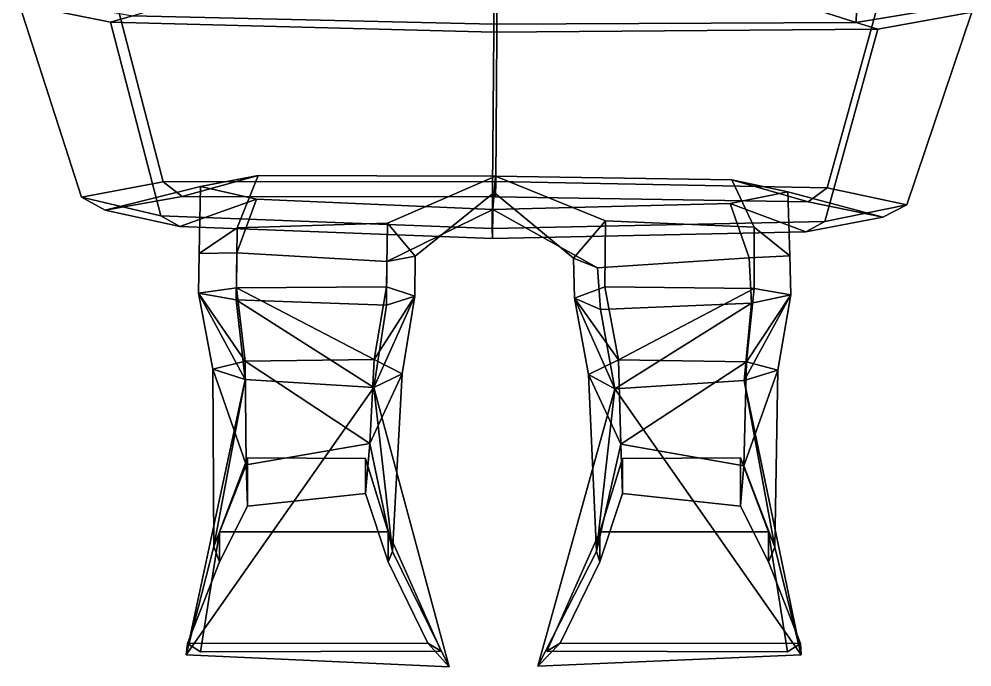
# Model space of a CAD drawing. Extents: x -203 to 181, y -157 to 383.
# Drawn here: x -134.6 to 131.7, y -157.2 to 23.8 of the extents above; entities that cross this region are included whole.
import ezdxf

# ---------------------------------------------------------------- set-up
doc = ezdxf.new("R2010")
doc.units = 0

msp = doc.modelspace()

# ---------------------------------------------------------------- linework, layer by layer
for points in [[(99.349457, 22.885437, -79.765739), (-1.802257, 55.089096, -101.603828), (100.272369, 56.500549, -67.319336)], [(124.056709, 26.970901, -0.505568), (99.349457, 22.885437, -79.765739), (100.272369, 56.500549, -67.319336)], [(-102.937988, 24.697174, -78.813446), (-1.802257, 55.089096, -101.603828), (-1.912018, 22.422775, -109.450211)], [(99.349457, 22.885437, -79.765739), (-1.912018, 22.422775, -109.450211), (-1.802257, 55.089096, -101.603828)], [(-108.39328, 32.415955, 84.145912), (-134.64267, 28.114243, 0.652642), (-117.19912, -25.989883, -2.171397), (-94.329811, -21.657898, 81.337791)], [(-1.407457, -21.561417, 114.914276), (-1.01202, 33.345947, 117.703278), (-108.39328, 32.415955, 84.145912), (-94.329811, -21.657898, 81.337791)], [(-1.407457, -21.561417, 114.914276), (91.254913, -23.320038, 80.464127), (106.095375, 30.494949, 83.136185), (-1.01202, 33.345947, 117.703278)], [(106.095375, 30.494949, 83.136185), (91.254913, -23.320038, 80.464127), (113.453445, -28.055664, -3.257223), (131.673996, 25.72905, -0.601077)], [(-109.093872, 22.945145, -90.520805), (-134.64267, 28.114243, 0.652642), (-127.008469, 29.219498, 0.676353), (-102.937988, 24.697174, -78.813446)], [(-117.19912, -25.989883, -2.171397), (-134.64267, 28.114243, 0.652642), (-109.093872, 22.945145, -90.520805), (-95.030411, -31.128708, -93.328934)], [(105.394775, 21.024139, -91.53054), (99.349457, 22.885437, -79.765739), (124.056709, 26.970901, -0.505568), (131.673996, 25.72905, -0.601077)], [(-109.093872, 22.945145, -90.520805), (-102.937988, 24.697174, -78.813446), (-1.912018, 22.422775, -109.450211), (-1.985606, 20.187347, -125.084114)], [(113.453445, -28.055664, -3.257223), (90.554314, -32.790848, -94.202599), (105.394775, 21.024139, -91.53054), (131.673996, 25.72905, -0.601077)], [(-95.030411, -31.128708, -93.328934), (-109.093872, 22.945145, -90.520805), (-1.985606, 20.187347, -125.084114), (-2.381288, -34.725845, -127.872475)], [(105.394775, 21.024139, -91.53054), (-1.985606, 20.187347, -125.084114), (-1.912018, 22.422775, -109.450211), (99.349457, 22.885437, -79.765739)], [(90.554314, -32.790848, -94.202599), (-2.381288, -34.725845, -127.872475), (-1.985606, 20.187347, -125.084114), (105.394775, 21.024139, -91.53054)], [(-89.084343, -25.721664, 72.714066), (-110.593681, -29.609085, -2.383433), (-83.894585, -23.001999, -2.161162), (-67.777245, -19.905334, 57.497375)], [(-1.482802, -25.821426, 102.395538), (-89.084343, -25.721664, 72.714066), (-67.777245, -19.905334, 57.497375), (-1.517911, -20.062408, 81.593399)], [(-67.777245, -19.905334, 57.497375), (-83.894585, -23.001999, -2.161162), (-84.346107, -41.657578, -2.905282), (-73.654823, -34.515854, 37.066048)], [(-1.517911, -20.062408, 81.593399), (-67.777245, -19.905334, 57.497375), (-73.654823, -34.515854, 37.066048), (-31.666639, -33.183594, 59.191837)], [(-1.857092, -24.647507, -2.968056), (-1.517911, -20.062408, 81.593399), (-31.666639, -33.183594, 59.191837), (-23.905722, -42.444717, -3.017342)], [(20.327559, -42.956268, -2.646731), (29.254499, -32.517502, 59.333981), (-1.517911, -20.062408, 81.593399), (-1.857092, -24.647507, -2.968056)], [(-1.517911, -20.062408, 81.593399), (29.254499, -32.517502, 59.333981), (70.815468, -34.37011, 36.350037), (64.55809, -21.090561, 56.87439)], [(-1.482802, -25.821426, 102.395538), (-1.517911, -20.062408, 81.593399), (64.55809, -21.090561, 56.87439), (85.890633, -27.28878, 71.89035)], [(64.55809, -21.090561, 56.87439), (70.815468, -34.37011, 36.350037), (80.754135, -42.29982, -3.771492), (80.196243, -24.471634, -2.93364)], [(85.890633, -27.28878, 71.89035), (64.55809, -21.090561, 56.87439), (80.196243, -24.471634, -2.93364), (106.796722, -31.556084, -3.406826)], [(-94.329811, -21.657898, 81.337791), (-117.19912, -25.989883, -2.171397), (-110.593681, -29.609085, -2.383433), (-89.084343, -25.721664, 72.714066)], [(-110.593681, -29.609085, -2.383433), (-89.704346, -34.102905, -81.858253), (-68.267159, -26.528046, -64.642876), (-83.894585, -23.001999, -2.161162)], [(-1.407457, -21.561417, 114.914276), (-94.329811, -21.657898, 81.337791), (-89.084343, -25.721664, 72.714066), (-1.482802, -25.821426, 102.395538)], [(-83.894585, -23.001999, -2.161162), (-68.267159, -26.528046, -64.642876), (-73.77726, -41.493759, -45.404381), (-84.346107, -41.657578, -2.905282)], [(-1.407457, -21.561417, 114.914276), (-1.482802, -25.821426, 102.395538), (85.890633, -27.28878, 71.89035), (91.254913, -23.320038, 80.464127)], [(91.254913, -23.320038, 80.464127), (85.890633, -27.28878, 71.89035), (106.796722, -31.556084, -3.406826), (113.453445, -28.055664, -3.257223)], [(-117.19912, -25.989883, -2.171397), (-95.030411, -31.128708, -93.328934), (-89.704346, -34.102905, -81.858253), (-110.593681, -29.609085, -2.383433)], [(-89.704346, -34.102905, -81.858253), (-2.344599, -37.471367, -112.459999), (-2.209864, -29.416351, -90.918175), (-68.267159, -26.528046, -64.642876)], [(-68.267159, -26.528046, -64.642876), (-2.209864, -29.416351, -90.918175), (-31.855011, -43.918823, -67.685745), (-73.77726, -41.493759, -45.404381)], [(-2.209864, -29.416351, -90.918175), (-1.857092, -24.647507, -2.968056), (-23.905722, -42.444717, -3.017342), (-31.855011, -43.918823, -67.685745)], [(20.327559, -42.956268, -2.646731), (-1.857092, -24.647507, -2.968056), (-2.209864, -29.416351, -90.918175), (27.056374, -45.707764, -67.541328)], [(80.196243, -24.471634, -2.93364), (80.754135, -42.29982, -3.771492), (69.386688, -42.943787, -46.118912), (64.068176, -27.713272, -65.265862)], [(106.796722, -31.556084, -3.406826), (80.196243, -24.471634, -2.93364), (64.068176, -27.713272, -65.265862), (85.27063, -35.670029, -82.681976)], [(85.27063, -35.670029, -82.681976), (64.068176, -27.713272, -65.265862), (-2.209864, -29.416351, -90.918175), (-2.344599, -37.471367, -112.459999)], [(64.068176, -27.713272, -65.265862), (69.386688, -42.943787, -46.118912), (27.056374, -45.707764, -67.541328), (-2.209864, -29.416351, -90.918175)], [(113.453445, -28.055664, -3.257223), (106.796722, -31.556084, -3.406826), (85.27063, -35.670029, -82.681976), (90.554314, -32.790848, -94.202599)], [(-95.030411, -31.128708, -93.328934), (-2.381288, -34.725845, -127.872475), (-2.344599, -37.471367, -112.459999), (-89.704346, -34.102905, -81.858253)], [(-73.909668, -51.278076, 12.580373), (-73.654823, -34.515854, 37.066048), (-84.346107, -41.657578, -2.905282), (-84.510841, -52.751457, -4.571572)], [(-31.948778, -50.976639, 22.093254), (-31.666639, -33.183594, 59.191837), (-73.654823, -34.515854, 37.066048), (-73.909668, -51.278076, 12.580373)], [(-31.948778, -50.976639, 22.093254), (-24.071146, -53.620529, -4.626139), (-23.905722, -42.444717, -3.017342), (-31.666639, -33.183594, 59.191837)], [(90.554314, -32.790848, -94.202599), (85.27063, -35.670029, -82.681976), (-2.344599, -37.471367, -112.459999), (-2.381288, -34.725845, -127.872475)], [(29.03385, -50.985046, 22.600311), (29.254499, -32.517502, 59.333981), (20.327559, -42.956268, -2.646731), (20.58972, -54.218407, -3.934748)], [(29.03385, -50.985046, 22.600311), (70.779541, -51.432915, 12.123995), (70.815468, -34.37011, 36.350037), (29.254499, -32.517502, 59.333981)], [(70.779541, -51.432915, 12.123995), (81.012329, -53.262497, -5.269565), (80.754135, -42.29982, -3.771492), (70.815468, -34.37011, 36.350037)], [(-84.510841, -52.751457, -4.571572), (-84.346107, -41.657578, -2.905282), (-73.77726, -41.493759, -45.404381), (-73.932503, -54.638443, -22.893866)], [(-73.932503, -54.638443, -22.893866), (-73.77726, -41.493759, -45.404381), (-31.855011, -43.918823, -67.685745), (-31.983908, -56.146423, -32.482494)], [(-24.071146, -53.620529, -4.626139), (-31.983908, -56.146423, -32.482494), (-31.855011, -43.918823, -67.685745), (-23.905722, -42.444717, -3.017342)], [(81.012329, -53.262497, -5.269565), (70.047096, -55.561035, -23.34646), (69.386688, -42.943787, -46.118912), (80.754135, -42.29982, -3.771492)], [(20.58972, -54.218407, -3.934748), (20.327559, -42.956268, -2.646731), (27.056374, -45.707764, -67.541328), (27.907009, -57.336006, -31.969616)], [(70.047096, -55.561035, -23.34646), (27.907009, -57.336006, -31.969616), (27.056374, -45.707764, -67.541328), (69.386688, -42.943787, -46.118912)], [(-71.403328, -71.792206, 26.11083), (-73.909668, -51.278076, 12.580373), (-84.510841, -52.751457, -4.571572)], [(-71.403328, -71.792206, 26.11083), (-84.510841, -52.751457, -4.571572), (-80.50972, -74.025803, 10.428852)], [(-80.50972, -74.025803, 10.428852), (-84.510841, -52.751457, -4.571572), (-71.46563, -76.874168, -6.314238)], [(-71.46563, -76.874168, -6.314238), (-84.510841, -52.751457, -4.571572), (-73.932503, -54.638443, -22.893866)], [(-35.429291, -71.315071, 34.823177), (-31.948778, -50.976639, 22.093254), (-73.909668, -51.278076, 12.580373)], [(-35.429291, -71.315071, 34.823177), (-73.909668, -51.278076, 12.580373), (-71.403328, -71.792206, 26.11083)], [(-35.429291, -71.315071, 34.823177), (-24.071146, -53.620529, -4.626139), (-31.948778, -50.976639, 22.093254)], [(32.876434, -71.380356, 35.694324), (29.03385, -50.985046, 22.600311), (20.58972, -54.218407, -3.934748)], [(32.876434, -71.380356, 35.694324), (70.779541, -51.432915, 12.123995), (29.03385, -50.985046, 22.600311)], [(32.876434, -71.380356, 35.694324), (68.653358, -71.952827, 26.155022), (70.779541, -51.432915, 12.123995)], [(68.01609, -77.224449, -6.280215), (70.047096, -55.561035, -23.34646), (81.012329, -53.262497, -5.269565)], [(77.419106, -74.289345, 10.260078), (68.01609, -77.224449, -6.280215), (81.012329, -53.262497, -5.269565)], [(68.653358, -71.952827, 26.155022), (81.012329, -53.262497, -5.269565), (70.779541, -51.432915, 12.123995)], [(68.653358, -71.952827, 26.155022), (77.419106, -74.289345, 10.260078), (81.012329, -53.262497, -5.269565)], [(-71.46563, -76.874168, -6.314238), (-73.932503, -54.638443, -22.893866), (-35.525135, -79.133476, -15.061539)], [(-35.525135, -79.133476, -15.061539), (-73.932503, -54.638443, -22.893866), (-31.983908, -56.146423, -32.482494)], [(-35.525135, -79.133476, -15.061539), (-31.983908, -56.146423, -32.482494), (-24.071146, -53.620529, -4.626139)], [(-27.568594, -75.337776, 10.403116), (-35.525135, -79.133476, -15.061539), (-24.071146, -53.620529, -4.626139)], [(-35.429291, -71.315071, 34.823177), (-27.568594, -75.337776, 10.403116), (-24.071146, -53.620529, -4.626139)], [(32.876434, -71.380356, 35.694324), (20.58972, -54.218407, -3.934748), (24.490883, -75.53614, 11.447862)], [(31.896015, -79.490555, -14.206039), (20.58972, -54.218407, -3.934748), (27.907009, -57.336006, -31.969616)], [(24.490883, -75.53614, 11.447862), (20.58972, -54.218407, -3.934748), (31.896015, -79.490555, -14.206039)], [(31.896015, -79.490555, -14.206039), (27.907009, -57.336006, -31.969616), (70.047096, -55.561035, -23.34646)], [(68.01609, -77.224449, -6.280215), (31.896015, -79.490555, -14.206039), (70.047096, -55.561035, -23.34646)], [(-71.158379, -100.733582, 10.573622), (-71.403328, -71.792206, 26.11083), (-80.50972, -74.025803, 10.428852)], [(-36.651962, -94.757759, 20.030195), (-35.429291, -71.315071, 34.823177), (-71.403328, -71.792206, 26.11083)], [(-71.158379, -100.733582, 10.573622), (-36.651962, -94.757759, 20.030195), (-71.403328, -71.792206, 26.11083)], [(-36.651962, -94.757759, 20.030195), (-27.568594, -75.337776, 10.403116), (-35.429291, -71.315071, 34.823177)], [(33.564873, -95.019897, 20.558336), (32.876434, -71.380356, 35.694324), (24.490883, -75.53614, 11.447862)], [(33.564873, -95.019897, 20.558336), (68.653358, -71.952827, 26.155022), (32.876434, -71.380356, 35.694324)], [(-80.160522, -123.553078, -5.551604), (-71.158379, -100.733582, 10.573622), (-80.50972, -74.025803, 10.428852)], [(-80.160522, -123.553078, -5.551604), (-80.50972, -74.025803, 10.428852), (-71.46563, -76.874168, -6.314238)], [(67.896889, -101.031792, 10.432144), (68.653358, -71.952827, 26.155022), (33.564873, -95.019897, 20.558336)], [(67.896889, -101.031792, 10.432144), (77.419106, -74.289345, 10.260078), (68.653358, -71.952827, 26.155022)], [(76.601646, -123.769287, -6.014039), (77.419106, -74.289345, 10.260078), (67.896889, -101.031792, 10.432144)], [(76.601646, -123.769287, -6.014039), (68.01609, -77.224449, -6.280215), (77.419106, -74.289345, 10.260078)], [(-87.926682, -153.821274, -30.953852), (-80.160522, -123.553078, -5.551604), (-71.46563, -76.874168, -6.314238)], [(-87.926682, -153.821274, -30.953852), (-71.46563, -76.874168, -6.314238), (-35.525135, -79.133476, -15.061539)], [(-30.29104, -124.945076, -5.554341), (-27.568594, -75.337776, 10.403116), (-36.651962, -94.757759, 20.030195)], [(-30.29104, -124.945076, -5.554341), (-35.525135, -79.133476, -15.061539), (-27.568594, -75.337776, 10.403116)], [(26.740271, -125.007011, -5.112631), (33.564873, -95.019897, 20.558336), (24.490883, -75.53614, 11.447862)], [(26.740271, -125.007011, -5.112631), (24.490883, -75.53614, 11.447862), (31.896015, -79.490555, -14.206039)], [(83.904625, -153.882904, -31.762478), (31.896015, -79.490555, -14.206039), (68.01609, -77.224449, -6.280215)], [(83.904625, -153.882904, -31.762478), (68.01609, -77.224449, -6.280215), (76.601646, -123.769287, -6.014039)], [(-14.418144, -157.238617, -32.762009), (-87.926682, -153.821274, -30.953852), (-35.525135, -79.133476, -15.061539)], [(-14.418144, -157.238617, -32.762009), (-35.525135, -79.133476, -15.061539), (-30.29104, -124.945076, -5.554341)], [(10.375813, -157.059402, -32.246609), (26.740271, -125.007011, -5.112631), (31.896015, -79.490555, -14.206039)], [(10.375813, -157.059402, -32.246609), (31.896015, -79.490555, -14.206039), (83.904625, -153.882904, -31.762478)], [(-36.651962, -94.757759, 20.030195), (-71.158379, -100.733582, 10.573622), (-70.777412, -112.334427, 35.947453), (-37.787899, -108.736435, 35.947453)], [(-30.29104, -124.945076, -5.554341), (-36.651962, -94.757759, 20.030195), (-37.787899, -108.736435, 35.947453), (-31.473774, -127.827744, 43.725594)], [(26.740271, -125.007011, -5.112631), (27.673773, -127.827744, 43.725594), (33.987896, -108.736435, 35.947453), (33.564873, -95.019897, 20.558336)], [(33.564873, -95.019897, 20.558336), (33.987896, -108.736435, 35.947453), (66.977409, -112.334427, 35.947453), (67.896889, -101.031792, 10.432144)], [(-80.160522, -123.553078, -5.551604), (-78.613716, -127.827744, 43.725594), (-70.777412, -112.334427, 35.947453), (-71.158379, -100.733582, 10.573622)], [(-31.473774, -119.444244, 102.617195), (-37.787899, -98.998032, 87.801697), (-70.777412, -98.812729, 87.801697), (-78.613716, -119.444244, 102.617195)], [(-78.613716, -119.444244, 102.617195), (-70.777412, -98.812729, 87.801697), (-70.777412, -112.334427, 35.947453), (-78.613716, -127.827744, 43.725594)], [(-37.787899, -98.998032, 87.801697), (-37.787899, -108.736435, 35.947453), (-70.777412, -112.334427, 35.947453), (-70.777412, -98.812729, 87.801697)], [(-31.473774, -119.444244, 102.617195), (-31.473774, -127.827744, 43.725594), (-37.787899, -108.736435, 35.947453), (-37.787899, -98.998032, 87.801697)], [(27.673773, -119.444244, 102.617195), (74.813721, -119.444244, 102.617195), (66.977409, -98.812729, 87.801697), (33.987896, -98.998032, 87.801697)], [(27.673773, -119.444244, 102.617195), (33.987896, -98.998032, 87.801697), (33.987896, -108.736435, 35.947453), (27.673773, -127.827744, 43.725594)], [(33.987896, -98.998032, 87.801697), (66.977409, -98.812729, 87.801697), (66.977409, -112.334427, 35.947453), (33.987896, -108.736435, 35.947453)], [(74.813721, -119.444244, 102.617195), (74.813721, -127.827744, 43.725594), (66.977409, -112.334427, 35.947453), (66.977409, -98.812729, 87.801697)], [(76.601646, -123.769287, -6.014039), (67.896889, -101.031792, 10.432144), (66.977409, -112.334427, 35.947453), (74.813721, -127.827744, 43.725594)], [(-83.890282, -153.02951, 102.617195), (-78.613716, -119.444244, 102.617195), (-78.613716, -127.827744, 43.725594), (-87.594154, -150.723206, 36.317848)], [(-16.70689, -152.844193, 102.617195), (-31.473774, -119.444244, 102.617195), (-78.613716, -119.444244, 102.617195), (-83.890282, -153.02951, 102.617195)], [(-16.70689, -152.844193, 102.617195), (-20.410763, -150.61731, 32.613968), (-31.473774, -127.827744, 43.725594), (-31.473774, -119.444244, 102.617195)], [(12.906889, -152.844193, 102.617195), (80.090286, -153.02951, 102.617195), (74.813721, -119.444244, 102.617195), (27.673773, -119.444244, 102.617195)], [(12.906889, -152.844193, 102.617195), (27.673773, -119.444244, 102.617195), (27.673773, -127.827744, 43.725594), (16.610764, -150.61731, 32.613968)], [(80.090286, -153.02951, 102.617195), (83.794151, -150.723206, 36.317848), (74.813721, -127.827744, 43.725594), (74.813721, -119.444244, 102.617195)], [(-87.926682, -153.821274, -30.953852), (-87.594154, -150.723206, 36.317848), (-78.613716, -127.827744, 43.725594), (-80.160522, -123.553078, -5.551604)], [(-14.418144, -157.238617, -32.762009), (-30.29104, -124.945076, -5.554341), (-31.473774, -127.827744, 43.725594), (-20.410763, -150.61731, 32.613968)], [(10.375813, -157.059402, -32.246609), (16.610764, -150.61731, 32.613968), (27.673773, -127.827744, 43.725594), (26.740271, -125.007011, -5.112631)], [(83.904625, -153.882904, -31.762478), (76.601646, -123.769287, -6.014039), (74.813721, -127.827744, 43.725594), (83.794151, -150.723206, 36.317848)], [(-87.926682, -153.821274, -30.953852), (-14.418144, -157.238617, -32.762009), (-20.410763, -150.61731, 32.613968), (-87.594154, -150.723206, 36.317848)], [(-83.890282, -153.02951, 102.617195), (-87.594154, -150.723206, 36.317848), (-20.410763, -150.61731, 32.613968), (-16.70689, -152.844193, 102.617195)], [(83.904625, -153.882904, -31.762478), (83.794151, -150.723206, 36.317848), (16.610764, -150.61731, 32.613968), (10.375813, -157.059402, -32.246609)], [(80.090286, -153.02951, 102.617195), (12.906889, -152.844193, 102.617195), (16.610764, -150.61731, 32.613968), (83.794151, -150.723206, 36.317848)]]:
    msp.add_3dface(points)

doc.saveas('drawing.dxf')
